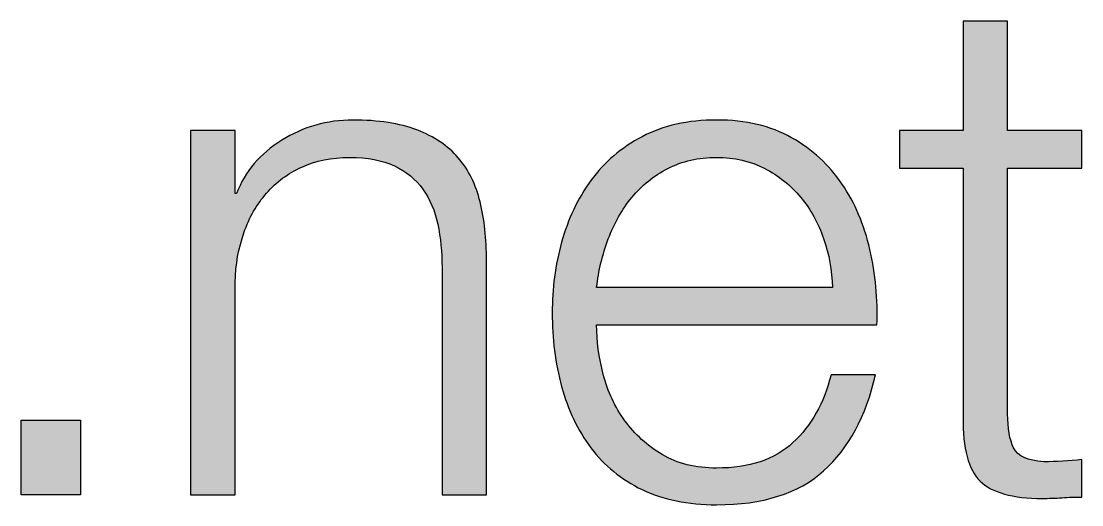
# Paper-space layout 'A0mask' of a CAD drawing. Extents: x 0 to 1153, y 0 to 810.
# Drawn here: x 1042.89 to 1048.72, y 43.87 to 46.53 of the extents above; entities that cross this region are included whole.
import ezdxf
from ezdxf.enums import TextEntityAlignment as Align

# ---------------------------------------------------------------- set-up
doc = ezdxf.new("R2010")
doc.units = 0
doc.layers.get('0').update_dxf_attribs({"linetype": 'CONTINUOUS'})
doc.layers.get('Defpoints').update_dxf_attribs({"linetype": 'CONTINUOUS'})
doc.layers.add('JPP_Mask', color=7, linetype='CONTINUOUS')
doc.styles.add('JPP', font='arial.ttf')

# ---------------------------------------------------------------- blocks, each defined once
blk = doc.blocks.new('A0mask')
at = {"true_color": 0x004a91}
h = blk.add_hatch(color=154, dxfattribs=at)
edge = h.paths.add_edge_path()
edge.add_spline(control_points=[(1048.7175, 45.8227), (1048.7175, 45.874), (1048.7175, 45.9254), (1048.7175, 45.9254), (1048.7175, 45.9254), (1048.692, 45.9254), (1048.6538, 45.9254)], knot_values=[18.749925, 18.749925, 18.749925, 18.749925, 19.249925, 19.249925, 19.249925, 19.5, 19.5, 19.5, 19.5], degree=3, periodic=0)
edge.add_spline(control_points=[(1048.6538, 45.9254), (1048.6157, 45.9254), (1048.5648, 45.9254), (1048.5139, 45.9254)], knot_values=[18.49993, 18.49993, 18.49993, 18.49993, 18.749925, 18.749925, 18.749925, 18.749925], degree=3, periodic=0)
edge.add_spline(control_points=[(1048.5139, 45.9254), (1048.4884, 45.9254), (1048.463, 45.9254), (1048.4392, 45.9254)], knot_values=[18.374932, 18.374932, 18.374932, 18.374932, 18.49993, 18.49993, 18.49993, 18.49993], degree=3, periodic=0)
edge.add_spline(control_points=[(1048.4392, 45.9254), (1048.4153, 45.9254), (1048.393, 45.9254), (1048.374, 45.9254)], knot_values=[18.249935, 18.249935, 18.249935, 18.249935, 18.374932, 18.374932, 18.374932, 18.374932], degree=3, periodic=0)
edge.add_spline(control_points=[(1048.374, 45.9254), (1048.3644, 45.9254), (1048.3557, 45.9254), (1048.3479, 45.9254)], knot_values=[18.187436, 18.187436, 18.187436, 18.187436, 18.249935, 18.249935, 18.249935, 18.249935], degree=3, periodic=0)
edge.add_spline(control_points=[(1048.3479, 45.9254), (1048.3402, 45.9254), (1048.3334, 45.9254), (1048.3279, 45.9254)], knot_values=[18.124938, 18.124938, 18.124938, 18.124938, 18.187436, 18.187436, 18.187436, 18.187436], degree=3, periodic=0)
edge.add_spline(control_points=[(1048.313, 45.9254), (1048.3124, 45.9254), (1048.3119, 45.9254), (1048.3116, 45.9254)], knot_values=[18.031189, 18.031189, 18.031189, 18.031189, 18.046814, 18.046814, 18.046814, 18.046814], degree=3, periodic=0)
edge.add_spline(control_points=[(1048.3116, 45.9254), (1048.3114, 45.9254), (1048.3112, 45.9254), (1048.311, 45.9254)], knot_values=[18.023377, 18.023377, 18.023377, 18.023377, 18.031189, 18.031189, 18.031189, 18.031189], degree=3, periodic=0)
edge.add_spline(control_points=[(1048.311, 45.9254), (1048.3109, 45.9254), (1048.3108, 45.9254), (1048.3107, 45.9254)], knot_values=[18.015565, 18.015565, 18.015565, 18.015565, 18.023377, 18.023377, 18.023377, 18.023377], degree=3, periodic=0)
edge.add_spline(control_points=[(1048.3107, 45.9254), (1048.3106, 45.9254), (1048.3106, 45.9254), (1048.3106, 45.9254)], knot_values=[18.011659, 18.011659, 18.011659, 18.011659, 18.015565, 18.015565, 18.015565, 18.015565], degree=3, periodic=0)
edge.add_spline(control_points=[(1048.3106, 45.9254), (1048.3105, 45.9254), (1048.3105, 45.9254), (1048.3105, 45.9254)], knot_values=[18.007752, 18.007752, 18.007752, 18.007752, 18.011659, 18.011659, 18.011659, 18.011659], degree=3, periodic=0)
edge.add_spline(control_points=[(1048.3105, 45.9254), (1048.3104, 45.9254), (1048.3104, 45.9254), (1048.3104, 45.9254)], knot_values=[18.005799, 18.005799, 18.005799, 18.005799, 18.007752, 18.007752, 18.007752, 18.007752], degree=3, periodic=0)
edge.add_spline(control_points=[(1048.3104, 45.9254), (1048.3104, 45.9254), (1048.3104, 45.9254), (1048.3104, 45.9254)], knot_values=[18.003846, 18.003846, 18.003846, 18.003846, 18.005799, 18.005799, 18.005799, 18.005799], degree=3, periodic=0)
edge.add_spline(control_points=[(1048.3104, 45.9254), (1048.3104, 45.9254), (1048.3104, 45.9254), (1048.3104, 45.9254)], knot_values=[18.00287, 18.00287, 18.00287, 18.00287, 18.003846, 18.003846, 18.003846, 18.003846], degree=3, periodic=0)
edge.add_spline(control_points=[(1048.3104, 45.9254), (1048.3104, 45.9254), (1048.3104, 45.9254), (1048.3104, 45.9254)], knot_values=[18.001893, 18.001893, 18.001893, 18.001893, 18.00287, 18.00287, 18.00287, 18.00287], degree=3, periodic=0)
edge.add_spline(control_points=[(1048.3104, 45.9254), (1048.3104, 45.9254), (1048.3104, 45.9254), (1048.3104, 45.9254)], knot_values=[18.001405, 18.001405, 18.001405, 18.001405, 18.001893, 18.001893, 18.001893, 18.001893], degree=3, periodic=0)
edge.add_spline(control_points=[(1048.3104, 45.9254), (1048.3104, 45.9254), (1048.3104, 45.9254), (1048.3104, 45.9254), (1048.3104, 45.9254), (1048.3104, 45.9254), (1048.3104, 45.9254)], knot_values=[17.99994, 17.99994, 17.99994, 17.99994, 18.001345, 18.001345, 18.001345, 18.001405, 18.001405, 18.001405, 18.001405], degree=3, periodic=0)
edge.add_spline(control_points=[(1048.3104, 45.9254), (1048.3104, 45.9254), (1048.3104, 45.963), (1048.3104, 46.0194)], knot_values=[17.749945, 17.749945, 17.749945, 17.749945, 17.99994, 17.99994, 17.99994, 17.99994], degree=3, periodic=0)
edge.add_spline(control_points=[(1048.3104, 46.0194), (1048.3104, 46.0757), (1048.3104, 46.1509), (1048.3104, 46.226)], knot_values=[17.49995, 17.49995, 17.49995, 17.49995, 17.749945, 17.749945, 17.749945, 17.749945], degree=3, periodic=0)
edge.add_spline(control_points=[(1048.3104, 46.226), (1048.3104, 46.2636), (1048.3104, 46.3012), (1048.3104, 46.3364)], knot_values=[17.374952, 17.374952, 17.374952, 17.374952, 17.49995, 17.49995, 17.49995, 17.49995], degree=3, periodic=0)
edge.add_spline(control_points=[(1048.3104, 46.3364), (1048.3104, 46.3716), (1048.3104, 46.4045), (1048.3104, 46.4326)], knot_values=[17.249955, 17.249955, 17.249955, 17.249955, 17.374952, 17.374952, 17.374952, 17.374952], degree=3, periodic=0)
edge.add_spline(control_points=[(1048.3104, 46.4326), (1048.3104, 46.4467), (1048.3104, 46.4596), (1048.3104, 46.4711)], knot_values=[17.187456, 17.187456, 17.187456, 17.187456, 17.249955, 17.249955, 17.249955, 17.249955], degree=3, periodic=0)
edge.add_spline(control_points=[(1048.3104, 46.4711), (1048.3104, 46.4825), (1048.3104, 46.4925), (1048.3104, 46.5007)], knot_values=[17.124958, 17.124958, 17.124958, 17.124958, 17.187456, 17.187456, 17.187456, 17.187456], degree=3, periodic=0)
edge.add_spline(control_points=[(1048.3104, 46.5007), (1048.3104, 46.5048), (1048.3104, 46.5085), (1048.3104, 46.5117)], knot_values=[17.093708, 17.093708, 17.093708, 17.093708, 17.124958, 17.124958, 17.124958, 17.124958], degree=3, periodic=0)
edge.add_spline(control_points=[(1048.3104, 46.5265), (1048.3104, 46.5265), (1048.3104, 46.5265), (1048.3104, 46.5265), (1048.3104, 46.5265), (1048.3104, 46.5265), (1048.3104, 46.5265)], knot_values=[16.999959, 16.999959, 16.999959, 16.999959, 17, 17, 17, 17.000692, 17.000692, 17.000692, 17.000692], degree=3, periodic=0)
edge.add_spline(control_points=[(1048.3104, 46.5265), (1048.3104, 46.5265), (1048.2951, 46.5265), (1048.2722, 46.5265)], knot_values=[16.749965, 16.749965, 16.749965, 16.749965, 16.999959, 16.999959, 16.999959, 16.999959], degree=3, periodic=0)
edge.add_spline(control_points=[(1048.2722, 46.5265), (1048.2493, 46.5265), (1048.2188, 46.5265), (1048.1882, 46.5265)], knot_values=[16.49997, 16.49997, 16.49997, 16.49997, 16.749965, 16.749965, 16.749965, 16.749965], degree=3, periodic=0)
edge.add_spline(control_points=[(1048.1882, 46.5265), (1048.173, 46.5265), (1048.1577, 46.5265), (1048.1434, 46.5265)], knot_values=[16.374972, 16.374972, 16.374972, 16.374972, 16.49997, 16.49997, 16.49997, 16.49997], degree=3, periodic=0)
edge.add_spline(control_points=[(1048.1434, 46.5265), (1048.1291, 46.5265), (1048.1157, 46.5265), (1048.1043, 46.5265)], knot_values=[16.249975, 16.249975, 16.249975, 16.249975, 16.374972, 16.374972, 16.374972, 16.374972], degree=3, periodic=0)
edge.add_spline(control_points=[(1048.1043, 46.5265), (1048.0986, 46.5265), (1048.0933, 46.5265), (1048.0887, 46.5265)], knot_values=[16.187476, 16.187476, 16.187476, 16.187476, 16.249975, 16.249975, 16.249975, 16.249975], degree=3, periodic=0)
edge.add_spline(control_points=[(1048.0661, 46.5265), (1048.0661, 46.5265), (1048.0661, 46.5265), (1048.0661, 46.5265), (1048.0661, 46.5265), (1048.0661, 46.5265), (1048.0661, 46.5265)], knot_values=[15.99998, 15.99998, 15.99998, 15.99998, 16, 16, 16, 16.001445, 16.001445, 16.001445, 16.001445], degree=3, periodic=0)
edge.add_spline(control_points=[(1048.0661, 46.5265), (1048.0661, 46.5265), (1048.0661, 46.3762), (1048.0661, 46.226)], knot_values=[15.49999, 15.49999, 15.49999, 15.49999, 15.99998, 15.99998, 15.99998, 15.99998], degree=3, periodic=0)
edge.add_spline(control_points=[(1048.0661, 46.226), (1048.0661, 46.0757), (1048.0661, 45.9254), (1048.0661, 45.9254), (1048.0661, 45.9254), (1048.0661, 45.9254), (1048.0661, 45.9254)], knot_values=[14.999023, 14.999023, 14.999023, 14.999023, 15.499013, 15.499013, 15.499013, 15.49999, 15.49999, 15.49999, 15.49999], degree=3, periodic=0)
edge.add_spline(control_points=[(1048.0511, 45.9254), (1048.0463, 45.9254), (1048.0405, 45.9254), (1048.0339, 45.9254)], knot_values=[14.812504, 14.812504, 14.812504, 14.812504, 14.875002, 14.875002, 14.875002, 14.875002], degree=3, periodic=0)
edge.add_spline(control_points=[(1048.0339, 45.9254), (1048.0272, 45.9254), (1048.0197, 45.9254), (1048.0116, 45.9254)], knot_values=[14.750005, 14.750005, 14.750005, 14.750005, 14.812504, 14.812504, 14.812504, 14.812504], degree=3, periodic=0)
edge.add_spline(control_points=[(1048.0116, 45.9254), (1047.9952, 45.9254), (1047.9761, 45.9254), (1047.9556, 45.9254)], knot_values=[14.625008, 14.625008, 14.625008, 14.625008, 14.750005, 14.750005, 14.750005, 14.750005], degree=3, periodic=0)
edge.add_spline(control_points=[(1047.9556, 45.9254), (1047.9351, 45.9254), (1047.9133, 45.9254), (1047.8915, 45.9254)], knot_values=[14.50001, 14.50001, 14.50001, 14.50001, 14.625008, 14.625008, 14.625008, 14.625008], degree=3, periodic=0)
edge.add_spline(control_points=[(1047.8915, 45.9254), (1047.8478, 45.9254), (1047.8041, 45.9254), (1047.7714, 45.9254)], knot_values=[14.250015, 14.250015, 14.250015, 14.250015, 14.50001, 14.50001, 14.50001, 14.50001], degree=3, periodic=0)
edge.add_spline(control_points=[(1047.7714, 45.9254), (1047.7386, 45.9254), (1047.7168, 45.9254), (1047.7168, 45.9254), (1047.7168, 45.9254), (1047.7168, 45.9254), (1047.7168, 45.9254)], knot_values=[13.999043, 13.999043, 13.999043, 13.999043, 14.249058, 14.249058, 14.249058, 14.250015, 14.250015, 14.250015, 14.250015], degree=3, periodic=0)
edge.add_spline(control_points=[(1047.7168, 45.9166), (1047.7168, 45.9137), (1047.7168, 45.9103), (1047.7168, 45.9064)], knot_values=[13.812524, 13.812524, 13.812524, 13.812524, 13.875022, 13.875022, 13.875022, 13.875022], degree=3, periodic=0)
edge.add_spline(control_points=[(1047.7168, 45.8933), (1047.7168, 45.8837), (1047.7168, 45.8724), (1047.7168, 45.8604)], knot_values=[13.625027, 13.625027, 13.625027, 13.625027, 13.750025, 13.750025, 13.750025, 13.750025], degree=3, periodic=0)
edge.add_spline(control_points=[(1047.7168, 45.8604), (1047.7168, 45.8484), (1047.7168, 45.8355), (1047.7168, 45.8227)], knot_values=[13.50003, 13.50003, 13.50003, 13.50003, 13.625027, 13.625027, 13.625027, 13.625027], degree=3, periodic=0)
edge.add_spline(control_points=[(1047.7168, 45.8227), (1047.7168, 45.797), (1047.7168, 45.7713), (1047.7168, 45.7521)], knot_values=[13.250035, 13.250035, 13.250035, 13.250035, 13.50003, 13.50003, 13.50003, 13.50003], degree=3, periodic=0)
edge.add_spline(control_points=[(1047.7168, 45.7521), (1047.7168, 45.7328), (1047.7168, 45.7199), (1047.7168, 45.7199), (1047.7168, 45.7199), (1047.7168, 45.7199), (1047.7168, 45.7199)], knot_values=[12.999063, 12.999063, 12.999063, 12.999063, 13.249098, 13.249098, 13.249098, 13.250035, 13.250035, 13.250035, 13.250035], degree=3, periodic=0)
edge.add_spline(control_points=[(1047.7318, 45.7199), (1047.7366, 45.7199), (1047.7424, 45.7199), (1047.749, 45.7199)], knot_values=[12.812544, 12.812544, 12.812544, 12.812544, 12.875042, 12.875042, 12.875042, 12.875042], degree=3, periodic=0)
edge.add_spline(control_points=[(1047.749, 45.7199), (1047.7557, 45.7199), (1047.7632, 45.7199), (1047.7714, 45.7199)], knot_values=[12.750045, 12.750045, 12.750045, 12.750045, 12.812544, 12.812544, 12.812544, 12.812544], degree=3, periodic=0)
edge.add_spline(control_points=[(1047.7714, 45.7199), (1047.7877, 45.7199), (1047.8068, 45.7199), (1047.8273, 45.7199)], knot_values=[12.625048, 12.625048, 12.625048, 12.625048, 12.750045, 12.750045, 12.750045, 12.750045], degree=3, periodic=0)
edge.add_spline(control_points=[(1047.8273, 45.7199), (1047.8478, 45.7199), (1047.8696, 45.7199), (1047.8914, 45.7199)], knot_values=[12.50005, 12.50005, 12.50005, 12.50005, 12.625048, 12.625048, 12.625048, 12.625048], degree=3, periodic=0)
edge.add_spline(control_points=[(1047.8914, 45.7199), (1047.9351, 45.7199), (1047.9788, 45.7199), (1048.0115, 45.7199)], knot_values=[12.250055, 12.250055, 12.250055, 12.250055, 12.50005, 12.50005, 12.50005, 12.50005], degree=3, periodic=0)
edge.add_spline(control_points=[(1048.0115, 45.7199), (1048.0443, 45.7199), (1048.0661, 45.7199), (1048.0661, 45.7199), (1048.0661, 45.7199), (1048.0661, 45.7199), (1048.0661, 45.7199)], knot_values=[11.999572, 11.999572, 11.999572, 11.999572, 12.249627, 12.249627, 12.249627, 12.250055, 12.250055, 12.250055, 12.250055], degree=3, periodic=0)
edge.add_spline(control_points=[(1048.0661, 45.7112), (1048.0661, 45.7093), (1048.0661, 45.7071), (1048.0661, 45.7046)], knot_values=[11.937561, 11.937561, 11.937561, 11.937561, 11.953186, 11.953186, 11.953186, 11.953186], degree=3, periodic=0)
edge.add_spline(control_points=[(1048.0661, 45.7046), (1048.0661, 45.6996), (1048.0661, 45.6934), (1048.0661, 45.6861)], knot_values=[11.906312, 11.906312, 11.906312, 11.906312, 11.937561, 11.937561, 11.937561, 11.937561], degree=3, periodic=0)
edge.add_spline(control_points=[(1048.0661, 45.6861), (1048.0661, 45.6789), (1048.0661, 45.6705), (1048.0661, 45.6612)], knot_values=[11.875062, 11.875062, 11.875062, 11.875062, 11.906312, 11.906312, 11.906312, 11.906312], degree=3, periodic=0)
edge.add_spline(control_points=[(1048.0661, 45.6612), (1048.0661, 45.6425), (1048.0661, 45.6198), (1048.0661, 45.5937)], knot_values=[11.812564, 11.812564, 11.812564, 11.812564, 11.875062, 11.875062, 11.875062, 11.875062], degree=3, periodic=0)
edge.add_spline(control_points=[(1048.0661, 45.5937), (1048.0661, 45.5676), (1048.0661, 45.5382), (1048.0661, 45.5061)], knot_values=[11.750065, 11.750065, 11.750065, 11.750065, 11.812564, 11.812564, 11.812564, 11.812564], degree=3, periodic=0)
edge.add_spline(control_points=[(1048.0661, 45.5061), (1048.0661, 45.442), (1048.0661, 45.3671), (1048.0661, 45.2869)], knot_values=[11.625068, 11.625068, 11.625068, 11.625068, 11.750065, 11.750065, 11.750065, 11.750065], degree=3, periodic=0)
edge.add_spline(control_points=[(1048.0661, 45.2869), (1048.0661, 45.2067), (1048.0661, 45.1212), (1048.0661, 45.0356)], knot_values=[11.50007, 11.50007, 11.50007, 11.50007, 11.625068, 11.625068, 11.625068, 11.625068], degree=3, periodic=0)
edge.add_spline(control_points=[(1048.0661, 45.0356), (1048.0661, 44.8645), (1048.0661, 44.6934), (1048.0661, 44.565)], knot_values=[11.250075, 11.250075, 11.250075, 11.250075, 11.50007, 11.50007, 11.50007, 11.50007], degree=3, periodic=0)
edge.add_spline(control_points=[(1048.0661, 44.565), (1048.0661, 44.4366), (1048.0661, 44.351), (1048.0661, 44.351), (1048.0633, 44.1806), (1048.0945, 44.0637), (1048.1589, 44.0002)], knot_values=[10, 10, 10, 10, 10.250075, 10.250075, 10.250075, 11.250075, 11.250075, 11.250075, 11.250075], degree=3, periodic=0)
edge.add_spline(control_points=[(1048.1589, 44.0002), (1048.2238, 43.9368), (1048.3374, 43.9051), (1048.5002, 43.9051)], knot_values=[9, 9, 9, 9, 10, 10, 10, 10], degree=3, periodic=0)
edge.add_spline(control_points=[(1048.5002, 43.9051), (1048.5367, 43.9051), (1048.5726, 43.9065), (1048.6091, 43.9089)], knot_values=[8, 8, 8, 8, 9, 9, 9, 9], degree=3, periodic=0)
edge.add_spline(control_points=[(1048.6091, 43.9089), (1048.6451, 43.9117), (1048.681, 43.9127), (1048.7175, 43.9127)], knot_values=[7, 7, 7, 7, 8, 8, 8, 8], degree=3, periodic=0)
edge.add_spline(control_points=[(1048.7175, 43.9127), (1048.7175, 43.9127), (1048.7175, 44.1186), (1048.7175, 44.1186), (1048.6474, 44.1105), (1048.5778, 44.1067), (1048.5083, 44.1067)], knot_values=[5, 5, 5, 5, 6, 6, 6, 7, 7, 7, 7], degree=3, periodic=0)
edge.add_spline(control_points=[(1048.5083, 44.1067), (1048.4202, 44.1119), (1048.3653, 44.137), (1048.343, 44.1825)], knot_values=[4, 4, 4, 4, 5, 5, 5, 5], degree=3, periodic=0)
edge.add_spline(control_points=[(1048.343, 44.1825), (1048.3213, 44.2274), (1048.3104, 44.2904), (1048.3104, 44.3704)], knot_values=[3, 3, 3, 3, 4, 4, 4, 4], degree=3, periodic=0)
edge.add_spline(control_points=[(1048.3104, 44.3704), (1048.3104, 44.3704), (1048.3104, 45.7199), (1048.3104, 45.7199), (1048.3104, 45.7199), (1048.4122, 45.7199), (1048.5139, 45.7199)], knot_values=[1.5, 1.5, 1.5, 1.5, 2.5, 2.5, 2.5, 3, 3, 3, 3], degree=3, periodic=0)
edge.add_spline(control_points=[(1048.5139, 45.7199), (1048.6157, 45.7199), (1048.7175, 45.7199), (1048.7175, 45.7199), (1048.7175, 45.7199), (1048.7175, 45.7713), (1048.7175, 45.8227)], knot_values=[0.5, 0.5, 0.5, 0.5, 1, 1, 1, 1.5, 1.5, 1.5, 1.5], degree=3, periodic=0)
h = blk.add_hatch(color=154, dxfattribs=at)
edge = h.paths.add_edge_path()
edge.add_spline(control_points=[(1044.0677, 44.9094), (1044.0677, 45.0188), (1044.0677, 45.0918), (1044.0677, 45.0918), (1044.0705, 45.1898), (1044.0866, 45.2811), (1044.1164, 45.3649)], knot_values=[18, 18, 18, 18, 18.250035, 18.250035, 18.250035, 19.250035, 19.250035, 19.250035, 19.250035], degree=3, periodic=0)
edge.add_spline(control_points=[(1044.1164, 45.3649), (1044.1463, 45.4492), (1044.1874, 45.5216), (1044.2405, 45.5822), (1044.2935, 45.6428), (1044.3578, 45.6906), (1044.4345, 45.7256)], knot_values=[16, 16, 16, 16, 17, 17, 17, 18, 18, 18, 18], degree=3, periodic=0)
edge.add_spline(control_points=[(1044.4345, 45.7256), (1044.5107, 45.7607), (1044.5978, 45.7782), (1044.6963, 45.7782)], knot_values=[15, 15, 15, 15, 16, 16, 16, 16], degree=3, periodic=0)
edge.add_spline(control_points=[(1044.6963, 45.7782), (1044.7943, 45.7782), (1044.8762, 45.7625), (1044.9424, 45.7313)], knot_values=[14, 14, 14, 14, 15, 15, 15, 15], degree=3, periodic=0)
edge.add_spline(control_points=[(1044.9424, 45.7313), (1045.0082, 45.7005), (1045.0608, 45.6579), (1045.0991, 45.6035)], knot_values=[13, 13, 13, 13, 14, 14, 14, 14], degree=3, periodic=0)
edge.add_spline(control_points=[(1045.0991, 45.6035), (1045.1379, 45.5491), (1045.1654, 45.4852), (1045.181, 45.4118)], knot_values=[12, 12, 12, 12, 13, 13, 13, 13], degree=3, periodic=0)
edge.add_spline(control_points=[(1045.181, 45.4118), (1045.1962, 45.3379), (1045.2042, 45.2584), (1045.2042, 45.1732)], knot_values=[11, 11, 11, 11, 12, 12, 12, 12], degree=3, periodic=0)
edge.add_spline(control_points=[(1045.2042, 45.1732), (1045.2042, 45.1732), (1045.2042, 43.9245), (1045.2042, 43.9245), (1045.2042, 43.9245), (1045.2653, 43.9245), (1045.3263, 43.9245)], knot_values=[9.5, 9.5, 9.5, 9.5, 10.5, 10.5, 10.5, 11, 11, 11, 11], degree=3, periodic=0)
edge.add_spline(control_points=[(1045.3263, 43.9245), (1045.3874, 43.9245), (1045.4485, 43.9245), (1045.4485, 43.9245), (1045.4485, 43.9245), (1045.4485, 44.2464), (1045.4485, 44.5683)], knot_values=[8.5, 8.5, 8.5, 8.5, 9, 9, 9, 9.5, 9.5, 9.5, 9.5], degree=3, periodic=0)
edge.add_spline(control_points=[(1045.4485, 44.5683), (1045.4485, 44.8901), (1045.4485, 45.212), (1045.4485, 45.212), (1045.4485, 45.3308), (1045.4366, 45.4383), (1045.4134, 45.5339), (1045.3902, 45.6295), (1045.35, 45.71), (1045.2932, 45.7763)], knot_values=[6, 6, 6, 6, 6.5, 6.5, 6.5, 7.5, 7.5, 7.5, 8.5, 8.5, 8.5, 8.5], degree=3, periodic=0)
edge.add_spline(control_points=[(1045.2932, 45.7763), (1045.2364, 45.8421), (1045.1607, 45.8932), (1045.0665, 45.9292)], knot_values=[5, 5, 5, 5, 6, 6, 6, 6], degree=3, periodic=0)
edge.add_spline(control_points=[(1045.0665, 45.9292), (1044.9718, 45.9656), (1044.8549, 45.9836), (1044.7152, 45.9836)], knot_values=[4, 4, 4, 4, 5, 5, 5, 5], degree=3, periodic=0)
edge.add_spline(control_points=[(1044.7152, 45.9836), (1044.5732, 45.9836), (1044.4426, 45.9467), (1044.3238, 45.8728)], knot_values=[3, 3, 3, 3, 4, 4, 4, 4], degree=3, periodic=0)
edge.add_spline(control_points=[(1044.3238, 45.8728), (1044.2049, 45.7995), (1044.1221, 45.702), (1044.0757, 45.5803)], knot_values=[2, 2, 2, 2, 3, 3, 3, 3], degree=3, periodic=0)
edge.add_spline(control_points=[(1044.0757, 45.5803), (1044.0757, 45.5803), (1044.0677, 45.5803), (1044.0677, 45.5803)], knot_values=[1.00001, 1.00001, 1.00001, 1.00001, 2, 2, 2, 2], degree=3, periodic=0)
edge.add_spline(control_points=[(1044.0677, 45.5803), (1044.0677, 45.5803), (1044.0677, 45.6666), (1044.0677, 45.7528)], knot_values=[0.5, 0.5, 0.5, 0.5, 1, 1, 1, 1], degree=3, periodic=0)
edge.add_spline(control_points=[(1044.0677, 45.7528), (1044.0677, 45.8391), (1044.0677, 45.9254), (1044.0677, 45.9254), (1044.0677, 45.9254), (1044.0524, 45.9254), (1044.0295, 45.9254)], knot_values=[22.749965, 22.749965, 22.749965, 22.749965, 23.249965, 23.249965, 23.249965, 23.5, 23.5, 23.5, 23.5], degree=3, periodic=0)
edge.add_spline(control_points=[(1044.0295, 45.9254), (1044.0066, 45.9254), (1043.9761, 45.9254), (1043.9455, 45.9254)], knot_values=[22.49997, 22.49997, 22.49997, 22.49997, 22.749965, 22.749965, 22.749965, 22.749965], degree=3, periodic=0)
edge.add_spline(control_points=[(1043.9455, 45.9254), (1043.9303, 45.9254), (1043.915, 45.9254), (1043.9007, 45.9254)], knot_values=[22.374972, 22.374972, 22.374972, 22.374972, 22.49997, 22.49997, 22.49997, 22.49997], degree=3, periodic=0)
edge.add_spline(control_points=[(1043.9007, 45.9254), (1043.8864, 45.9254), (1043.873, 45.9254), (1043.8616, 45.9254)], knot_values=[22.249975, 22.249975, 22.249975, 22.249975, 22.374972, 22.374972, 22.374972, 22.374972], degree=3, periodic=0)
edge.add_spline(control_points=[(1043.8616, 45.9254), (1043.8559, 45.9254), (1043.8506, 45.9254), (1043.846, 45.9254)], knot_values=[22.187476, 22.187476, 22.187476, 22.187476, 22.249975, 22.249975, 22.249975, 22.249975], degree=3, periodic=0)
edge.add_spline(control_points=[(1043.8234, 45.9254), (1043.8234, 45.9254), (1043.8234, 45.9254), (1043.8234, 45.9254), (1043.8234, 45.9254), (1043.8234, 45.9254), (1043.8234, 45.9254)], knot_values=[21.99998, 21.99998, 21.99998, 21.99998, 22, 22, 22, 22.001445, 22.001445, 22.001445, 22.001445], degree=3, periodic=0)
edge.add_spline(control_points=[(1043.8234, 45.9254), (1043.8234, 45.9253), (1043.8234, 45.4251), (1043.8234, 44.9249)], knot_values=[21.49999, 21.49999, 21.49999, 21.49999, 21.99998, 21.99998, 21.99998, 21.99998], degree=3, periodic=0)
edge.add_spline(control_points=[(1043.8234, 44.9249), (1043.8234, 44.4247), (1043.8234, 43.9245), (1043.8234, 43.9245), (1043.8234, 43.9245), (1043.8234, 43.9245), (1043.8234, 43.9245)], knot_values=[20.999023, 20.999023, 20.999023, 20.999023, 21.499013, 21.499013, 21.499013, 21.49999, 21.49999, 21.49999, 21.49999], degree=3, periodic=0)
edge.add_spline(control_points=[(1043.8339, 43.9245), (1043.8373, 43.9245), (1043.8413, 43.9245), (1043.846, 43.9245)], knot_values=[20.812504, 20.812504, 20.812504, 20.812504, 20.875002, 20.875002, 20.875002, 20.875002], degree=3, periodic=0)
edge.add_spline(control_points=[(1043.846, 43.9245), (1043.8506, 43.9245), (1043.8559, 43.9245), (1043.8616, 43.9245)], knot_values=[20.750005, 20.750005, 20.750005, 20.750005, 20.812504, 20.812504, 20.812504, 20.812504], degree=3, periodic=0)
edge.add_spline(control_points=[(1043.8616, 43.9245), (1043.873, 43.9245), (1043.8864, 43.9245), (1043.9007, 43.9245)], knot_values=[20.625007, 20.625007, 20.625007, 20.625007, 20.750005, 20.750005, 20.750005, 20.750005], degree=3, periodic=0)
edge.add_spline(control_points=[(1043.9007, 43.9245), (1043.915, 43.9245), (1043.9303, 43.9245), (1043.9455, 43.9245)], knot_values=[20.50001, 20.50001, 20.50001, 20.50001, 20.625007, 20.625007, 20.625007, 20.625007], degree=3, periodic=0)
edge.add_spline(control_points=[(1043.9455, 43.9245), (1043.9761, 43.9245), (1044.0066, 43.9245), (1044.0295, 43.9245)], knot_values=[20.250015, 20.250015, 20.250015, 20.250015, 20.50001, 20.50001, 20.50001, 20.50001], degree=3, periodic=0)
edge.add_spline(control_points=[(1044.0295, 43.9245), (1044.0524, 43.9245), (1044.0677, 43.9245), (1044.0677, 43.9245), (1044.0677, 43.9245), (1044.0677, 43.9245), (1044.0677, 43.9245)], knot_values=[19.999532, 19.999532, 19.999532, 19.999532, 20.249547, 20.249547, 20.249547, 20.250015, 20.250015, 20.250015, 20.250015], degree=3, periodic=0)
edge.add_spline(control_points=[(1044.0677, 43.9376), (1044.0677, 43.9419), (1044.0677, 43.9471), (1044.0677, 43.9533)], knot_values=[19.906272, 19.906272, 19.906272, 19.906272, 19.937521, 19.937521, 19.937521, 19.937521], degree=3, periodic=0)
edge.add_spline(control_points=[(1044.0677, 43.9533), (1044.0677, 43.9595), (1044.0677, 43.9667), (1044.0677, 43.9746)], knot_values=[19.875022, 19.875022, 19.875022, 19.875022, 19.906272, 19.906272, 19.906272, 19.906272], degree=3, periodic=0)
edge.add_spline(control_points=[(1044.0677, 43.9746), (1044.0677, 43.9906), (1044.0677, 44.01), (1044.0677, 44.0322)], knot_values=[19.812524, 19.812524, 19.812524, 19.812524, 19.875022, 19.875022, 19.875022, 19.875022], degree=3, periodic=0)
edge.add_spline(control_points=[(1044.0677, 44.0322), (1044.0677, 44.0544), (1044.0677, 44.0795), (1044.0677, 44.1069)], knot_values=[19.750025, 19.750025, 19.750025, 19.750025, 19.812524, 19.812524, 19.812524, 19.812524], degree=3, periodic=0)
edge.add_spline(control_points=[(1044.0677, 44.1069), (1044.0677, 44.1616), (1044.0677, 44.2254), (1044.0677, 44.2938)], knot_values=[19.625028, 19.625028, 19.625028, 19.625028, 19.750025, 19.750025, 19.750025, 19.750025], degree=3, periodic=0)
edge.add_spline(control_points=[(1044.0677, 44.2938), (1044.0677, 44.3622), (1044.0677, 44.4351), (1044.0677, 44.5081)], knot_values=[19.50003, 19.50003, 19.50003, 19.50003, 19.625028, 19.625028, 19.625028, 19.625028], degree=3, periodic=0)
edge.add_spline(control_points=[(1044.0677, 44.5081), (1044.0677, 44.654), (1044.0677, 44.7999), (1044.0677, 44.9094)], knot_values=[19.250035, 19.250035, 19.250035, 19.250035, 19.50003, 19.50003, 19.50003, 19.50003], degree=3, periodic=0)
h = blk.add_hatch(color=154, dxfattribs=at)
edge = h.paths.add_edge_path()
edge.add_spline(control_points=[(1046.0534, 44.8589), (1046.0534, 44.8589), (1047.5928, 44.8589), (1047.5928, 44.8589), (1047.598, 44.9985), (1047.5847, 45.1363), (1047.554, 45.2721)], knot_values=[19, 19, 19, 19, 20, 20, 20, 21, 21, 21, 21], degree=3, periodic=0)
edge.add_spline(control_points=[(1047.554, 45.2721), (1047.5227, 45.4075), (1047.4716, 45.5278), (1047.4006, 45.6328)], knot_values=[18, 18, 18, 18, 19, 19, 19, 19], degree=3, periodic=0)
edge.add_spline(control_points=[(1047.4006, 45.6328), (1047.3296, 45.7375), (1047.2373, 45.8222), (1047.1237, 45.8866)], knot_values=[17, 17, 17, 17, 18, 18, 18, 18], degree=3, periodic=0)
edge.add_spline(control_points=[(1047.1237, 45.8866), (1047.0096, 45.9514), (1046.8728, 45.9836), (1046.7123, 45.9836)], knot_values=[16, 16, 16, 16, 17, 17, 17, 17], degree=3, periodic=0)
edge.add_spline(control_points=[(1046.7123, 45.9836), (1046.5547, 45.9836), (1046.4184, 45.9533), (1046.3033, 45.8922)], knot_values=[15, 15, 15, 15, 16, 16, 16, 16], degree=3, periodic=0)
edge.add_spline(control_points=[(1046.3033, 45.8922), (1046.1883, 45.8317), (1046.0946, 45.7517), (1046.0222, 45.6523)], knot_values=[14, 14, 14, 14, 15, 15, 15, 15], degree=3, periodic=0)
edge.add_spline(control_points=[(1046.0222, 45.6523), (1045.9497, 45.5524), (1045.8963, 45.4392), (1045.8612, 45.3129)], knot_values=[13, 13, 13, 13, 14, 14, 14, 14], degree=3, periodic=0)
edge.add_spline(control_points=[(1045.8612, 45.3129), (1045.8262, 45.186), (1045.8092, 45.0568), (1045.8092, 44.9252)], knot_values=[12, 12, 12, 12, 13, 13, 13, 13], degree=3, periodic=0)
edge.add_spline(control_points=[(1045.8092, 44.9252), (1045.8092, 44.7827), (1045.8262, 44.6478), (1045.8612, 44.5195)], knot_values=[11, 11, 11, 11, 12, 12, 12, 12], degree=3, periodic=0)
edge.add_spline(control_points=[(1045.8612, 44.5195), (1045.8963, 44.3917), (1045.9497, 44.2795), (1046.0222, 44.1825), (1046.0946, 44.0854), (1046.1883, 44.0092), (1046.3033, 43.9534)], knot_values=[9, 9, 9, 9, 10, 10, 10, 11, 11, 11, 11], degree=3, periodic=0)
edge.add_spline(control_points=[(1046.3033, 43.9534), (1046.4184, 43.898), (1046.5547, 43.8701), (1046.7123, 43.8701)], knot_values=[8, 8, 8, 8, 9, 9, 9, 9], degree=3, periodic=0)
edge.add_spline(control_points=[(1046.7123, 43.8701), (1046.9656, 43.8701), (1047.1615, 43.9321), (1047.2998, 44.0566)], knot_values=[7, 7, 7, 7, 8, 8, 8, 8], degree=3, periodic=0)
edge.add_spline(control_points=[(1047.2998, 44.0566), (1047.438, 44.1806), (1047.5331, 44.3562), (1047.5847, 44.5839)], knot_values=[6, 6, 6, 6, 7, 7, 7, 7], degree=3, periodic=0)
edge.add_spline(control_points=[(1047.5847, 44.5839), (1047.5847, 44.5839), (1047.3405, 44.5839), (1047.3405, 44.5839), (1047.3017, 44.4286), (1047.2321, 44.3046), (1047.1313, 44.2114)], knot_values=[4, 4, 4, 4, 5, 5, 5, 6, 6, 6, 6], degree=3, periodic=0)
edge.add_spline(control_points=[(1047.1313, 44.2114), (1047.0304, 44.1186), (1046.8908, 44.0717), (1046.7123, 44.0717)], knot_values=[3, 3, 3, 3, 4, 4, 4, 4], degree=3, periodic=0)
edge.add_spline(control_points=[(1046.7123, 44.0717), (1046.5964, 44.0717), (1046.4965, 44.0963), (1046.4136, 44.1456)], knot_values=[2, 2, 2, 2, 3, 3, 3, 3], degree=3, periodic=0)
edge.add_spline(control_points=[(1046.4136, 44.1456), (1046.3313, 44.1948), (1046.2626, 44.2568), (1046.2082, 44.3316)], knot_values=[1, 1, 1, 1, 2, 2, 2, 2], degree=3, periodic=0)
edge.add_spline(control_points=[(1046.2082, 44.3316), (1046.1542, 44.4064), (1046.1145, 44.4911), (1046.0899, 44.5858)], knot_values=[0, 0, 0, 0, 1, 1, 1, 1], degree=3, periodic=0)
edge.add_spline(control_points=[(1046.0899, 44.5858), (1046.0652, 44.68), (1046.0534, 44.7713), (1046.0534, 44.8589)], knot_values=[21, 21, 21, 21, 22, 22, 22, 22], degree=3, periodic=0)
edge = h.paths.add_edge_path(flags=16)
edge.add_spline(control_points=[(1047.3485, 45.0643), (1047.3485, 45.0643), (1046.0534, 45.0643), (1046.0534, 45.0643), (1046.0634, 45.1552), (1046.0847, 45.2437), (1046.1173, 45.3304)], knot_values=[6, 6, 6, 6, 7, 7, 7, 8, 8, 8, 8], degree=3, periodic=0)
edge.add_spline(control_points=[(1046.1173, 45.3304), (1046.1495, 45.417), (1046.1931, 45.4932), (1046.247, 45.559)], knot_values=[5, 5, 5, 5, 6, 6, 6, 6], degree=3, periodic=0)
edge.add_spline(control_points=[(1046.247, 45.559), (1046.3015, 45.6248), (1046.3673, 45.6778), (1046.4449, 45.7181)], knot_values=[4, 4, 4, 4, 5, 5, 5, 5], degree=3, periodic=0)
edge.add_spline(control_points=[(1046.4449, 45.7181), (1046.5225, 45.7578), (1046.6115, 45.7782), (1046.7123, 45.7782)], knot_values=[3, 3, 3, 3, 4, 4, 4, 4], degree=3, periodic=0)
edge.add_spline(control_points=[(1046.7123, 45.7782), (1046.8108, 45.7782), (1046.8984, 45.7578), (1046.976, 45.7181)], knot_values=[2, 2, 2, 2, 3, 3, 3, 3], degree=3, periodic=0)
edge.add_spline(control_points=[(1046.976, 45.7181), (1047.0536, 45.6778), (1047.1194, 45.6248), (1047.1739, 45.559), (1047.2283, 45.4932), (1047.2704, 45.4175), (1047.2998, 45.3323)], knot_values=[0, 0, 0, 0, 1, 1, 1, 2, 2, 2, 2], degree=3, periodic=0)
edge.add_spline(control_points=[(1047.2998, 45.3323), (1047.3296, 45.2466), (1047.3457, 45.1576), (1047.3485, 45.0643)], knot_values=[8, 8, 8, 8, 9, 9, 9, 9], degree=3, periodic=0)
blk.add_hatch(color=154, dxfattribs=at).paths.add_polyline_path([(1043.2189, 44.3354), (1042.8933, 44.3354), (1042.8933, 43.9245), (1043.2189, 43.9245)])
at = {"layer": 'Defpoints', "color": 154, "true_color": 0x004a91}
blk.add_lwpolyline([(1042.8933, 44.3354), (1043.2189, 44.3354), (1043.2189, 43.9245), (1042.8933, 43.9245), (1042.8933, 44.3354)], dxfattribs=at)
for points, knots in [([(1048.7175, 45.9254), (1048.7175, 45.9254), (1048.7175, 45.7199), (1048.7175, 45.7199), (1048.7175, 45.7199), (1048.3104, 45.7199), (1048.3104, 45.7199), (1048.3104, 45.7199), (1048.3104, 44.3704), (1048.3104, 44.3704), (1048.3104, 44.2904), (1048.3213, 44.2274), (1048.343, 44.1825), (1048.3653, 44.137), (1048.4202, 44.1119), (1048.5083, 44.1067), (1048.5778, 44.1067), (1048.6474, 44.1105), (1048.7175, 44.1186), (1048.7175, 44.1186), (1048.7175, 43.9127), (1048.7175, 43.9127), (1048.681, 43.9127), (1048.6451, 43.9117), (1048.6091, 43.9089), (1048.5726, 43.9065), (1048.5367, 43.9051), (1048.5002, 43.9051), (1048.3374, 43.9051), (1048.2238, 43.9368), (1048.1589, 44.0002), (1048.0945, 44.0637), (1048.0633, 44.1806), (1048.0661, 44.351), (1048.0661, 44.351), (1048.0661, 45.7199), (1048.0661, 45.7199), (1048.0661, 45.7199), (1047.7168, 45.7199), (1047.7168, 45.7199), (1047.7168, 45.7199), (1047.7168, 45.9254), (1047.7168, 45.9254), (1047.7168, 45.9254), (1048.0661, 45.9254), (1048.0661, 45.9254), (1048.0661, 45.9254), (1048.0661, 46.5265), (1048.0661, 46.5265), (1048.0661, 46.5265), (1048.3104, 46.5265), (1048.3104, 46.5265), (1048.3104, 46.5265), (1048.3104, 45.9254), (1048.3104, 45.9254), (1048.3104, 45.9254), (1048.7175, 45.9254), (1048.7175, 45.9254)], [0, 0, 0, 0, 1, 1, 1, 2, 2, 2, 3, 3, 3, 4, 4, 4, 5, 5, 5, 6, 6, 6, 7, 7, 7, 8, 8, 8, 9, 9, 9, 10, 10, 10, 11, 11, 11, 12, 12, 12, 13, 13, 13, 14, 14, 14, 15, 15, 15, 16, 16, 16, 17, 17, 17, 18, 18, 18, 19, 19, 19, 19]), ([(1044.0677, 45.9254), (1044.0677, 45.9254), (1044.0677, 45.5803), (1044.0677, 45.5803), (1044.0677, 45.5803), (1044.0757, 45.5803), (1044.0757, 45.5803), (1044.1221, 45.702), (1044.2049, 45.7995), (1044.3238, 45.8728), (1044.4426, 45.9467), (1044.5732, 45.9836), (1044.7152, 45.9836), (1044.8549, 45.9836), (1044.9718, 45.9656), (1045.0665, 45.9292), (1045.1607, 45.8932), (1045.2364, 45.8421), (1045.2932, 45.7763), (1045.35, 45.71), (1045.3902, 45.6295), (1045.4134, 45.5339), (1045.4366, 45.4383), (1045.4485, 45.3308), (1045.4485, 45.212), (1045.4485, 45.212), (1045.4485, 43.9245), (1045.4485, 43.9245), (1045.4485, 43.9245), (1045.2042, 43.9245), (1045.2042, 43.9245), (1045.2042, 43.9245), (1045.2042, 45.1732), (1045.2042, 45.1732), (1045.2042, 45.2584), (1045.1962, 45.3379), (1045.181, 45.4118), (1045.1654, 45.4852), (1045.1379, 45.5491), (1045.0991, 45.6035), (1045.0608, 45.6579), (1045.0082, 45.7005), (1044.9424, 45.7313), (1044.8762, 45.7625), (1044.7943, 45.7782), (1044.6963, 45.7782), (1044.5978, 45.7782), (1044.5107, 45.7607), (1044.4345, 45.7256), (1044.3578, 45.6906), (1044.2935, 45.6428), (1044.2405, 45.5822), (1044.1874, 45.5216), (1044.1463, 45.4492), (1044.1164, 45.3649), (1044.0866, 45.2811), (1044.0705, 45.1898), (1044.0677, 45.0918), (1044.0677, 45.0918), (1044.0677, 43.9245), (1044.0677, 43.9245), (1044.0677, 43.9245), (1043.8234, 43.9245), (1043.8234, 43.9245), (1043.8234, 43.9245), (1043.8234, 45.9254), (1043.8234, 45.9254), (1043.8234, 45.9254), (1044.0677, 45.9254), (1044.0677, 45.9254)], [0, 0, 0, 0, 1, 1, 1, 2, 2, 2, 3, 3, 3, 4, 4, 4, 5, 5, 5, 6, 6, 6, 7, 7, 7, 8, 8, 8, 9, 9, 9, 10, 10, 10, 11, 11, 11, 12, 12, 12, 13, 13, 13, 14, 14, 14, 15, 15, 15, 16, 16, 16, 17, 17, 17, 18, 18, 18, 19, 19, 19, 20, 20, 20, 21, 21, 21, 22, 22, 22, 23, 23, 23, 23]), ([(1046.0899, 44.5858), (1046.1145, 44.4911), (1046.1542, 44.4064), (1046.2082, 44.3316), (1046.2626, 44.2568), (1046.3313, 44.1948), (1046.4136, 44.1456), (1046.4965, 44.0963), (1046.5964, 44.0717), (1046.7123, 44.0717), (1046.8908, 44.0717), (1047.0304, 44.1186), (1047.1313, 44.2114), (1047.2321, 44.3046), (1047.3017, 44.4286), (1047.3405, 44.5839), (1047.3405, 44.5839), (1047.5847, 44.5839), (1047.5847, 44.5839), (1047.5331, 44.3562), (1047.438, 44.1806), (1047.2998, 44.0566), (1047.1615, 43.9321), (1046.9656, 43.8701), (1046.7123, 43.8701), (1046.5547, 43.8701), (1046.4184, 43.898), (1046.3033, 43.9534), (1046.1883, 44.0092), (1046.0946, 44.0854), (1046.0222, 44.1825), (1045.9497, 44.2795), (1045.8963, 44.3917), (1045.8612, 44.5195), (1045.8262, 44.6478), (1045.8092, 44.7827), (1045.8092, 44.9252), (1045.8092, 45.0568), (1045.8262, 45.186), (1045.8612, 45.3129), (1045.8963, 45.4392), (1045.9497, 45.5524), (1046.0222, 45.6523), (1046.0946, 45.7517), (1046.1883, 45.8317), (1046.3033, 45.8922), (1046.4184, 45.9533), (1046.5547, 45.9836), (1046.7123, 45.9836), (1046.8728, 45.9836), (1047.0096, 45.9514), (1047.1237, 45.8866), (1047.2373, 45.8222), (1047.3296, 45.7375), (1047.4006, 45.6328), (1047.4716, 45.5278), (1047.5227, 45.4075), (1047.554, 45.2721), (1047.5847, 45.1363), (1047.598, 44.9985), (1047.5928, 44.8589), (1047.5928, 44.8589), (1046.0534, 44.8589), (1046.0534, 44.8589), (1046.0534, 44.7713), (1046.0652, 44.68), (1046.0899, 44.5858)], [0, 0, 0, 0, 1, 1, 1, 2, 2, 2, 3, 3, 3, 4, 4, 4, 5, 5, 5, 6, 6, 6, 7, 7, 7, 8, 8, 8, 9, 9, 9, 10, 10, 10, 11, 11, 11, 12, 12, 12, 13, 13, 13, 14, 14, 14, 15, 15, 15, 16, 16, 16, 17, 17, 17, 18, 18, 18, 19, 19, 19, 20, 20, 20, 21, 21, 21, 22, 22, 22, 22]), ([(1047.2998, 45.3323), (1047.2704, 45.4175), (1047.2283, 45.4932), (1047.1739, 45.559), (1047.1194, 45.6248), (1047.0536, 45.6778), (1046.976, 45.7181), (1046.8984, 45.7578), (1046.8108, 45.7782), (1046.7123, 45.7782), (1046.6115, 45.7782), (1046.5225, 45.7578), (1046.4449, 45.7181), (1046.3673, 45.6778), (1046.3015, 45.6248), (1046.247, 45.559), (1046.1931, 45.4932), (1046.1495, 45.417), (1046.1173, 45.3304), (1046.0847, 45.2437), (1046.0634, 45.1552), (1046.0534, 45.0643), (1046.0534, 45.0643), (1047.3485, 45.0643), (1047.3485, 45.0643), (1047.3457, 45.1576), (1047.3296, 45.2466), (1047.2998, 45.3323)], [0, 0, 0, 0, 1, 1, 1, 2, 2, 2, 3, 3, 3, 4, 4, 4, 5, 5, 5, 6, 6, 6, 7, 7, 7, 8, 8, 8, 9, 9, 9, 9])]:
    blk.add_open_spline(points, degree=3, knots=knots, dxfattribs=at)
at = {"color": 7, "style": 'JPP'}
for tag, p in [('Client', (1086, 115)), ('Project1', (1086, 90)), ('Project2', (1086, 82.5)), ('Project3', (1086, 75)), ('Title1', (1086, 57.5)), ('Title2', (1086, 50)), ('Title3', (1086, 42.5)), ('Status', (978, 7.5))]:
    blk.add_attdef(tag, text='', height=3.5, dxfattribs=at).set_placement(p, align=Align.MIDDLE_LEFT)
at = {"color": 2, "style": 'JPP'}
for tag, p in [('Scale', (1005.5, 25)), ('Checked', (1095.5, 25)), ('Drawn', (1050.5, 25)), ('Date', (1140.5, 25))]:
    blk.add_attdef(tag, text='', height=2, dxfattribs=at).set_placement(p, align=Align.MIDDLE_CENTER)
at = {"color": 6, "style": 'JPP'}
for tag, p in [('Ref', (1068, 7.5)), ('DrgNo.', (1110, 7.5))]:
    blk.add_attdef(tag, text='', height=4, dxfattribs=at).set_placement(p, align=Align.MIDDLE_LEFT)
blk.add_attdef('Rev', text='', height=4, dxfattribs=at).set_placement((1144.2747, 7.5), align=Align.MIDDLE_CENTER)

psp = doc.layouts.new('A0mask')

# ---------------------------------------------------------------- block references
at = {"layer": 'JPP_Mask'}
psp.add_blockref('A0mask', (0, 0), dxfattribs=at)

doc.saveas('drawing.dxf')
